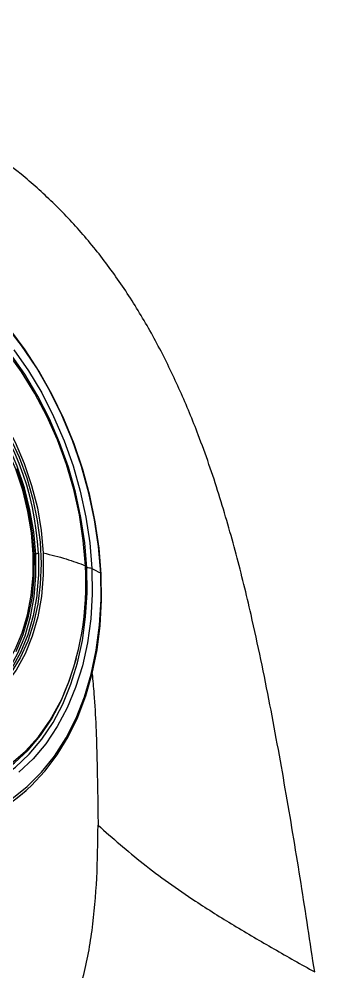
# Model space of a CAD drawing. Extents: x 400 to 501, y 484 to 634.
# Drawn here: x 417.14 to 419.03, y 564.64 to 570.22 of the extents above; entities that cross this region are included whole.
import ezdxf

# ---------------------------------------------------------------- set-up
doc = ezdxf.new("R2010")
doc.units = 0
doc.header["$MEASUREMENT"] = 0
doc.layers.add('DIM', color=3, linetype='Continuous')
doc.layers.add('GEOMETRY', color=3, linetype='Continuous', lineweight=25)

# ---------------------------------------------------------------- blocks, each defined once
blk = doc.blocks.new('2026 GRANDEE')
at = {"layer": 'GEOMETRY'}
blk.add_line((-33.1723, -29.7445), (-33.1876, -29.7496), dxfattribs=at)
at = {"layer": 'GEOMETRY', "flags": 128}
for points in [[(-32.8051, -29.8683), (-32.8172, -29.7152), (-32.8393, -29.5611), (-32.8712, -29.4073), (-32.9127, -29.2549), (-32.9634, -29.1051), (-33.0229, -28.959), (-33.0908, -28.8177), (-33.1667, -28.6823), (-33.2498, -28.5538), (-33.3396, -28.4333), (-33.4353, -28.3215), (-33.5364, -28.2194), (-33.6419, -28.1278), (-33.7511, -28.0473), (-33.8631, -27.9786), (-33.9772, -27.9222), (-34.0924, -27.8785), (-34.2078, -27.8478), (-34.3227, -27.8304), (-34.4344, -27.8264)], [(-33.3156, -28.5546), (-33.2305, -28.6771), (-33.1528, -28.8073), (-33.083, -28.9442), (-33.0217, -29.0864), (-32.9695, -29.2328), (-32.9269, -29.3822), (-32.8941, -29.5333), (-32.8715, -29.6847), (-32.8593, -29.8353)], [(-32.8888, -29.831), (-32.9008, -29.6836), (-32.9229, -29.5354), (-32.955, -29.3875), (-32.9967, -29.2413), (-33.0478, -29.098), (-33.1077, -28.9588), (-33.176, -28.8249), (-33.2522, -28.6974), (-33.3354, -28.5775)], [(-32.8975, -29.8184), (-32.9097, -29.6701), (-32.9324, -29.5211), (-32.9654, -29.3725), (-33.0084, -29.2257), (-33.061, -29.082), (-33.1227, -28.9429), (-33.193, -28.8094), (-33.2712, -28.6829), (-33.3567, -28.5644), (-33.4486, -28.455), (-33.5461, -28.3558), (-33.6484, -28.2677), (-33.7545, -28.1913), (-33.8302, -28.1455)], [(-33.3028, -30.32), (-33.261, -30.2206), (-33.2291, -30.1129), (-33.2074, -29.9984), (-33.1963, -29.8784), (-33.1958, -29.7544), (-33.206, -29.6281), (-33.2267, -29.501), (-33.2577, -29.3748), (-33.2986, -29.2509)], [(-33.1876, -29.7496), (-33.1991, -29.6203), (-33.2213, -29.4904), (-33.2539, -29.3615), (-33.2967, -29.2352), (-33.3489, -29.1131), (-33.41, -28.9967), (-33.4793, -28.8875), (-33.5557, -28.7868), (-33.6384, -28.6961), (-33.7264, -28.6162), (-33.8185, -28.5484), (-33.9135, -28.4934), (-34.0103, -28.4519), (-34.1076, -28.4244)], [(-33.3385, -29.0655), (-33.2849, -29.1824), (-33.24, -29.3037), (-33.2044, -29.428), (-33.1784, -29.5538), (-33.1624, -29.6797), (-33.1566, -29.8043), (-33.161, -29.9259), (-33.1756, -30.0433), (-33.2001, -30.155), (-33.2344, -30.2598), (-33.2781, -30.3563), (-33.3305, -30.4436)], [(-34.0798, -28.3954), (-33.9807, -28.4233), (-33.8823, -28.4655), (-33.7856, -28.5214), (-33.692, -28.5904), (-33.6026, -28.6716), (-33.5184, -28.764), (-33.4407, -28.8663), (-33.3703, -28.9774), (-33.3081, -29.0958), (-33.2549, -29.22), (-33.2115, -29.3485), (-33.1782, -29.4796), (-33.1557, -29.6117), (-33.144, -29.7432)], [(-33.5586, -30.5978), (-33.4848, -30.5432), (-33.4179, -30.4764), (-33.3589, -30.3981), (-33.3085, -30.3093), (-33.2672, -30.2111), (-33.2357, -30.1048), (-33.2143, -29.9917), (-33.2033, -29.8732), (-33.2028, -29.7509), (-33.2129, -29.6261), (-33.2333, -29.5007), (-33.2639, -29.376), (-33.3043, -29.2536), (-33.3539, -29.1352)], [(-33.3015, -31.1799), (-33.2552, -31.143)], [(-32.8593, -29.8353), (-32.8575, -29.9837), (-32.8663, -30.1286), (-32.8854, -30.2688), (-32.9147, -30.4032), (-32.9541, -30.5305), (-33.0031, -30.6497), (-33.0613, -30.7598), (-33.1283, -30.8598), (-33.2035, -30.9489), (-33.2862, -31.0262)], [(-33.3305, -30.9762), (-33.2471, -30.9035), (-33.1712, -30.8187), (-33.1034, -30.7226), (-33.0443, -30.6162), (-33.0318, -30.5898)], [(-33.144, -29.7432), (-33.1435, -29.8723), (-33.154, -29.9976), (-33.1755, -30.1173), (-33.2076, -30.2299), (-33.2501, -30.3342), (-33.3023, -30.4287), (-33.3636, -30.5123), (-33.4332, -30.5839), (-33.5103, -30.6426), (-33.5938, -30.6876), (-33.6828, -30.7185), (-33.776, -30.7348), (-33.8724, -30.7363), (-33.9708, -30.7231)], [(-33.6736, -30.6954), (-33.6298, -30.6782), (-33.5477, -30.6339), (-33.4719, -30.5761), (-33.4035, -30.5058), (-33.3432, -30.4236), (-33.2919, -30.3307), (-33.2502, -30.2282), (-33.2185, -30.1174), (-33.1974, -29.9997), (-33.1871, -29.8766), (-33.1876, -29.7496)], [(-33.1723, -29.7445), (-33.1717, -29.8715), (-33.1804, -29.9815)], [(-34.2594, -31.0824), (-34.2369, -31.0928), (-34.1261, -31.1359), (-34.0151, -31.1658), (-33.9046, -31.1822), (-33.7957, -31.1849), (-33.6894, -31.1739), (-33.5864, -31.1493), (-33.4877, -31.1113), (-33.3942, -31.0603), (-33.3066, -30.9966), (-33.2257, -30.9209), (-33.1521, -30.8337), (-33.0866, -30.7358), (-33.0296, -30.6281), (-32.9816, -30.5114), (-32.9431, -30.3868), (-32.9143, -30.2553), (-32.8956, -30.118), (-32.8871, -29.9762), (-32.8888, -29.831)], [(-32.8888, -29.831), (-32.8935, -29.8311), (-32.8969, -29.8312)], [(-33.2552, -31.143), (-33.2144, -31.1063), (-33.1342, -31.0212), (-33.0616, -30.9253), (-32.9971, -30.8192), (-32.9412, -30.7037), (-32.8943, -30.5798), (-32.8568, -30.4484), (-32.8289, -30.3105), (-32.811, -30.1671), (-32.803, -30.0193), (-32.8051, -29.8683)], [(-32.8051, -29.8683), (-32.8047, -29.8675), (-32.8045, -29.8668), (-32.8045, -29.866), (-32.8047, -29.8652), (-32.8052, -29.8645), (-32.8058, -29.8638), (-32.8066, -29.8631), (-32.8076, -29.8624)], [(-33.1804, -29.9815), (-33.1821, -29.9946), (-33.2032, -30.1123), (-33.2348, -30.2231), (-33.2766, -30.3256), (-33.3279, -30.4185), (-33.3882, -30.5007), (-33.4566, -30.5711), (-33.5324, -30.6288), (-33.6145, -30.6731), (-33.702, -30.7035), (-33.7937, -30.7195), (-33.8884, -30.721), (-33.9851, -30.708)], [(-34.8135, -30.5796), (-34.7359, -30.675), (-34.642, -30.7753), (-34.5434, -30.8654), (-34.4407, -30.9445), (-34.3351, -31.0119), (-34.2273, -31.0671), (-34.1182, -31.1096), (-34.0088, -31.139), (-33.9001, -31.1551), (-33.7929, -31.1578), (-33.6881, -31.147), (-33.5868, -31.1227), (-33.4896, -31.0853), (-33.3975, -31.0351), (-33.3112, -30.9724), (-33.2316, -30.8978), (-33.1591, -30.812), (-33.0946, -30.7156), (-33.0385, -30.6095), (-32.9912, -30.4946), (-32.9533, -30.3719), (-32.95, -30.3593)]]:
    blk.add_lwpolyline(points, dxfattribs=at)
at = {"layer": 'GEOMETRY', "color": 4, "ltscale": 16, "flags": 128}
for points in [[(-32.8076, -29.8624), (-32.8202, -29.7064), (-32.8431, -29.5494), (-32.8763, -29.3928), (-32.9195, -29.2377), (-32.9723, -29.0855), (-33.0344, -28.9373), (-33.1051, -28.7944), (-33.184, -28.6579), (-33.2704, -28.5289), (-33.3636, -28.4084)], [(-33.3278, -31.1821), (-33.2371, -31.1108), (-33.1534, -31.0272), (-33.0775, -30.932), (-33.01, -30.8261), (-32.9514, -30.7102), (-32.9021, -30.5852), (-32.8626, -30.4523), (-32.8333, -30.3124), (-32.8142, -30.1666), (-32.8056, -30.0162), (-32.8076, -29.8624)]]:
    blk.add_lwpolyline(points, dxfattribs=at)
at = {"layer": 'GEOMETRY'}
for centre, radius, start, end in [((-34.8163, -29.8219), 1.6458, 2.695, 40.1551), ((-34.555, -29.9272), 1.6611, 336.4925, 3.7571), ((-32.8849, -29.9072), 0.0764, 70.4227, 92.9594), ((-33.1413, -30.4349), 0.6626, 59.7632, 64.812), ((-33.8565, -30.4621), 0.9086, 258.382, 312.3473)]:
    blk.add_arc(centre, radius, start, end, dxfattribs=at)
at = {"layer": 'GEOMETRY', "ltscale": 16}
for points, knots in [([(-35.88, -26.7193), (-35.6274, -26.3889), (-35.122, -25.728), (-34.3257, -24.7566), (-33.5068, -23.7988), (-32.6657, -22.8552), (-31.8057, -21.9247), (-30.9301, -21.0061), (-30.334, -20.4048), (-30.036, -20.1041)], [0, 0, 0, 0, 0.142769, 0.28556, 0.428347, 0.571175, 0.714072, 0.857023, 1, 1, 1, 1]), ([(-31.556, -32.1956), (-31.5822, -32.0229), (-31.6347, -31.6778), (-31.7208, -31.1566), (-31.8153, -30.632), (-31.9123, -30.1625), (-32.0128, -29.7509), (-32.1135, -29.399), (-32.2234, -29.0796), (-32.3403, -28.7951), (-32.46, -28.5463), (-32.595, -28.3079), (-32.745, -28.0834), (-32.9094, -27.8763), (-33.086, -27.6894), (-33.2724, -27.5237), (-33.4873, -27.3632), (-33.7302, -27.2147), (-33.9991, -27.0834), (-34.3146, -26.9604), (-34.6754, -26.856), (-35.0792, -26.7774), (-35.4802, -26.7272), (-35.7468, -26.7219), (-35.88, -26.7193)], [0, 0, 0, 0, 0.062502, 0.124939, 0.187396, 0.24991, 0.291592, 0.333248, 0.374925, 0.406188, 0.437417, 0.468625, 0.499827, 0.531032, 0.562248, 0.593476, 0.62472, 0.666375, 0.70802, 0.749674, 0.812171, 0.874705, 0.937345, 1, 1, 1, 1]), ([(-38.1892, -27.6775), (-38.1293, -27.8607), (-38.0095, -28.2269), (-37.7964, -28.7673), (-37.5603, -29.2973), (-37.3001, -29.8149), (-37.0183, -30.3193), (-36.7166, -30.8096), (-36.3971, -31.2849), (-36.0622, -31.7437), (-35.7143, -32.1846), (-35.3763, -32.5824), (-35.0527, -32.9391), (-34.7456, -33.2565), (-34.4605, -33.5302), (-34.1977, -33.7635), (-33.9572, -33.9595), (-33.7118, -34.1381), (-33.4884, -34.2753), (-33.2903, -34.3694), (-33.1206, -34.4249), (-32.9537, -34.4486), (-32.7901, -34.4412), (-32.6283, -34.4082), (-32.4693, -34.3506), (-32.316, -34.2674), (-32.1717, -34.159), (-32.0388, -34.0275), (-31.9188, -33.8759), (-31.8111, -33.7088), (-31.7505, -33.5869), (-31.7202, -33.5259)], [0, 0, 0, 0, 0.050311, 0.100585, 0.150821, 0.201037, 0.251271, 0.301552, 0.351835, 0.402074, 0.452287, 0.502444, 0.544203, 0.585876, 0.627463, 0.658649, 0.689819, 0.720947, 0.752015, 0.772699, 0.793331, 0.813979, 0.834698, 0.855423, 0.876085, 0.896715, 0.91733, 0.937947, 0.95859, 0.979267, 1, 1, 1, 1]), ([(-37.493, -28.2701), (-37.413, -28.4284), (-37.253, -28.7448), (-37.0027, -29.2118), (-36.7436, -29.6718), (-36.4733, -30.122), (-36.1899, -30.559), (-35.8906, -30.9772), (-35.5858, -31.3528), (-35.2774, -31.6821), (-34.969, -31.9649), (-34.6484, -32.212), (-34.3544, -32.3956), (-34.0928, -32.5248), (-33.8666, -32.6108), (-33.6587, -32.6621), (-33.4718, -32.6784), (-33.3086, -32.662), (-33.1824, -32.6133), (-33.0918, -32.5514), (-33.0521, -32.5105), (-33.0322, -32.4901)], [0, 0, 0, 0, 0.071795, 0.143548, 0.215334, 0.287182, 0.358986, 0.430727, 0.502375, 0.564979, 0.627394, 0.68975, 0.752024, 0.793444, 0.834758, 0.876107, 0.907207, 0.938182, 0.969078, 0.984539, 1, 1, 1, 1]), ([(-33.0322, -32.4901), (-33.0191, -32.4734), (-32.993, -32.4401), (-32.9526, -32.3596), (-32.9137, -32.2479), (-32.8808, -32.1035), (-32.8495, -31.9041), (-32.8269, -31.649), (-32.8244, -31.4403), (-32.8231, -31.3369)], [0, 0, 0, 0, 0.063084, 0.125742, 0.250749, 0.377388, 0.503727, 0.754079, 1, 1, 1, 1]), ([(-32.8231, -31.3369), (-32.7807, -31.3744), (-32.6965, -31.4491), (-32.5605, -31.5616), (-32.4122, -31.6732), (-32.2343, -31.7952), (-32.0265, -31.9254), (-31.793, -32.062), (-31.6353, -32.1509), (-31.556, -32.1956)], [0, 0, 0, 0, 0.120898, 0.240327, 0.359827, 0.481592, 0.64962, 0.823633, 1, 1, 1, 1])]:
    blk.add_open_spline(points, degree=3, knots=knots, dxfattribs=at)
at = {"layer": 'GEOMETRY'}
for points, knots in [([(-33.144, -29.7432), (-33.0978, -29.7544), (-33.0054, -29.7769), (-32.9335, -29.8045), (-32.8975, -29.8184)], [0, 0, 0, 0, 0.5, 1, 1, 1, 1]), ([(-32.8576, -30.4517), (-32.8541, -30.49), (-32.8385, -30.6582), (-32.828, -30.9536), (-32.8247, -31.2092), (-32.8231, -31.3369)], [0, 0, 0, 0, 0.128567, 0.564432, 1, 1, 1, 1])]:
    blk.add_open_spline(points, degree=3, knots=knots, dxfattribs=at)

msp = doc.modelspace()

# ---------------------------------------------------------------- block references
at = {"layer": 'DIM'}
msp.add_blockref('2026 GRANDEE', (450.4248, 596.8403), dxfattribs=at)

doc.saveas('drawing.dxf')
